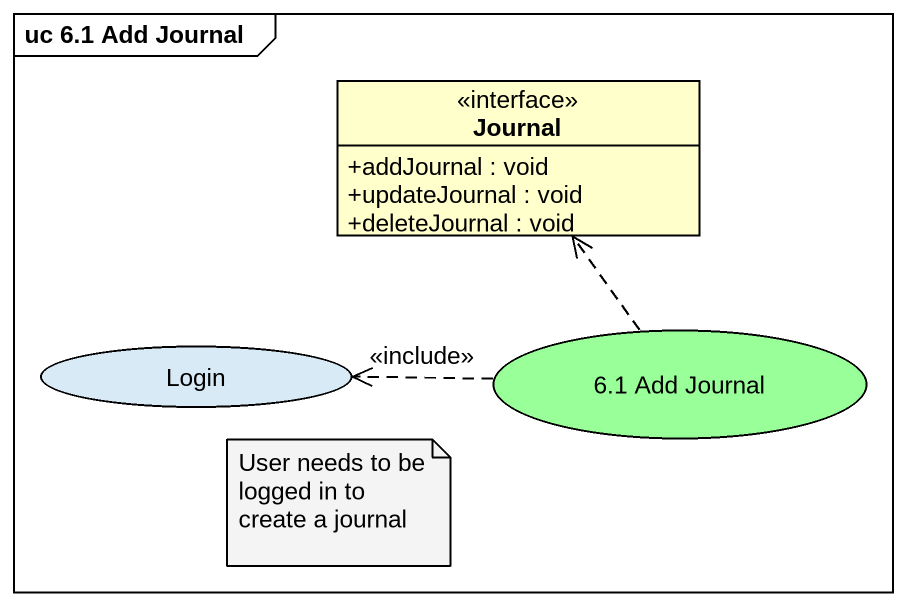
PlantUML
@startuml
mainframe uc 6.1 Add Journal
allowmixing
hide circle
hide empty members
skinparam classAttributeIconSize 0
interface Journal {
  +addJournal : void
  +updateJournal : void
  +deleteJournal : void
}
usecase Login
usecase "6.1 Add Journal" as u6_1_Add_Journal #99FF99
u6_1_Add_Journal .up.> Journal
u6_1_Add_Journal .left.> Login : <<include>>
note as N1
  User needs to be logged in to create a journal
end note
@enduml
